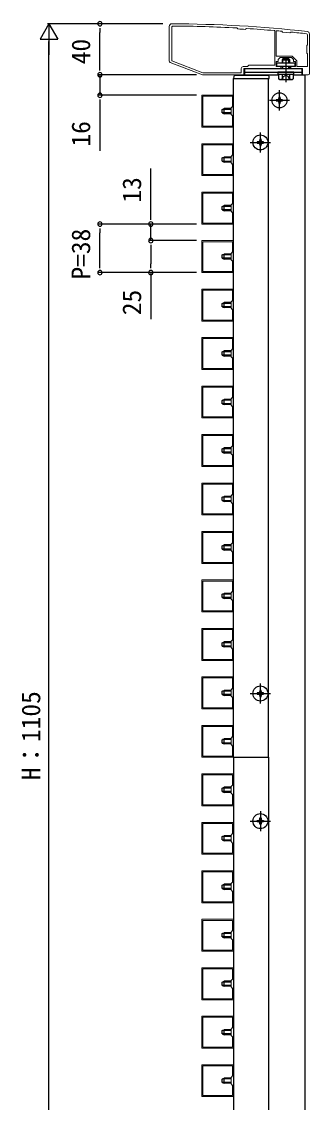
# Model space of a CAD drawing. Units: millimetres, scale not verified. Extents: x -1386 to 1386, y -2240 to 2242.
# Drawn here: x -408 to -182, y 610 to 1457 of the extents above; entities that cross this region are included whole.
import ezdxf
from ezdxf.enums import TextEntityAlignment as Align

# ---------------------------------------------------------------- set-up
doc = ezdxf.new("R2010")
doc.units = ezdxf.units.MM
doc.header["$LTSCALE"] = 8
doc.layers.add('0-2_YKK_11', color=7, linetype='Continuous', lineweight=18)
for name, color, linetype in [('0-3_YKK_12', 2, 'Continuous'), ('0-4_YKK_13', 4, 'Continuous'), ('0-5_YKK_D', 6, 'Continuous')]:
    doc.layers.add(name, color=color, linetype=linetype)
doc.styles.add('ＭＳ ゴシック', font='')
doc.styles.get('ＭＳ ゴシック').set_extended_font_data('MS Gothic')

msp = doc.modelspace()

# ---------------------------------------------------------------- linework, layer by layer
at = {"layer": '0-2_YKK_11'}
for p, q in [((-292.5, 1453.744), (-292.5, 1426.43)), ((-182.5, 1416.744), (-182.5, 1447.744)), ((-291.859, 1425.497), (-266.5, 1415.744)), ((-242.8, 1375.544), (-266.2, 1375.544)), ((-242.8, 1337.544), (-266.2, 1337.544)), ((-242.8, 1299.544), (-266.2, 1299.544)), ((-242.8, 1261.544), (-266.2, 1261.544)), ((-242.8, 1223.544), (-266.2, 1223.544)), ((-242.8, 1185.544), (-266.2, 1185.544)), ((-242.8, 1147.544), (-266.2, 1147.544)), ((-242.8, 1109.544), (-266.2, 1109.544)), ((-242.8, 1071.544), (-266.2, 1071.544)), ((-242.8, 1033.544), (-266.2, 1033.544)), ((-242.8, 995.544), (-266.2, 995.544)), ((-242.8, 957.544), (-266.2, 957.544)), ((-242.8, 919.544), (-266.2, 919.544)), ((-242.8, 881.544), (-266.2, 881.544)), ((-242.8, 843.544), (-266.2, 843.544)), ((-242.8, 805.544), (-266.2, 805.544)), ((-242.8, 767.544), (-266.2, 767.544)), ((-242.8, 729.544), (-266.2, 729.544)), ((-242.8, 691.544), (-266.2, 691.544)), ((-242.8, 653.544), (-266.2, 653.544)), ((-242.8, 615.544), (-266.2, 615.544))]:
    msp.add_line(p, q, dxfattribs=at)
for points in [[(-290.5, 1452.94), (-290.5, 1426.582), (-266.221, 1417.244), (-236, 1417.244)], [(-238.515, 1451.715), (-238.723, 1451.815), (-239.213, 1452.366), (-239.421, 1452.466)], [(-234.5, 1422.244), (-231, 1422.244), (-230, 1423.244), (-209.7, 1423.244), (-209.7, 1450.123), (-209.975, 1450.422)], [(-231.789, 1452.02), (-232.007, 1451.945), (-232.557, 1451.455), (-232.775, 1451.379)], [(-208.374, 1450.285), (-208.7, 1449.986), (-208.7, 1430.444)], [(-208.7, 1449.986), (-208.7, 1430.444), (-201, 1430.444), (-196.003, 1430.444), (-192.3, 1426.741), (-192.3, 1422.244), (-184, 1422.244), (-184, 1432.244), (-184.5, 1432.744), (-184.5, 1438.744), (-184, 1439.244), (-184, 1446.994)], [(-196.869, 1449.23), (-197.09, 1449.162), (-197.744, 1448.619), (-203.718, 1449.173), (-204.268, 1449.835), (-204.472, 1449.942)], [(-266.5, 1415.744), (-234, 1415.744), (-234, 1420.744), (-205, 1420.744), (-205, 1422.244), (-208.5, 1422.244), (-208.5, 1426.244), (-207, 1426.244), (-207, 1427.744), (-205.5, 1429.244), (-201.458, 1429.244), (-201.275, 1429.364), (-200.725, 1429.364), (-200.542, 1429.244), (-196.5, 1429.244), (-195, 1427.744), (-195, 1426.244), (-193.5, 1426.244), (-193.5, 1422.244), (-197, 1422.244), (-197, 1420.744), (-188, 1420.744), (-188, 1415.744), (-183.5, 1415.744)], [(-266.221, 1417.244), (-236, 1417.244), (-236, 1420.744)]]:
    msp.add_lwpolyline(points, dxfattribs=at)
for points in [[(-242, 1374.744), (-267, 1374.744), (-267, 1399.742), (-242, 1399.742)], [(-242.8, 1375.544), (-266.2, 1375.544), (-266.2, 1398.942), (-242.8, 1398.942), (-242.8, 1390.944), (-244, 1389.744), (-244, 1384.744), (-242.8, 1383.544)], [(-242, 1336.744), (-267, 1336.744), (-267, 1361.742), (-242, 1361.742)], [(-242.8, 1337.544), (-266.2, 1337.544), (-266.2, 1360.942), (-242.8, 1360.942), (-242.8, 1352.944), (-244, 1351.744), (-244, 1346.744), (-242.8, 1345.544)], [(-242, 1298.744), (-267, 1298.744), (-267, 1323.742), (-242, 1323.742)], [(-242.8, 1299.544), (-266.2, 1299.544), (-266.2, 1322.942), (-242.8, 1322.942), (-242.8, 1314.944), (-244, 1313.744), (-244, 1308.744), (-242.8, 1307.544)], [(-242, 1260.744), (-267, 1260.744), (-267, 1285.742), (-242, 1285.742)], [(-242.8, 1261.544), (-266.2, 1261.544), (-266.2, 1284.942), (-242.8, 1284.942), (-242.8, 1276.944), (-244, 1275.744), (-244, 1270.744), (-242.8, 1269.544)], [(-242, 1222.744), (-267, 1222.744), (-267, 1247.742), (-242, 1247.742)], [(-242.8, 1223.544), (-266.2, 1223.544), (-266.2, 1246.942), (-242.8, 1246.942), (-242.8, 1238.944), (-244, 1237.744), (-244, 1232.744), (-242.8, 1231.544)], [(-242, 1184.744), (-267, 1184.744), (-267, 1209.742), (-242, 1209.742)], [(-242.8, 1185.544), (-266.2, 1185.544), (-266.2, 1208.942), (-242.8, 1208.942), (-242.8, 1200.944), (-244, 1199.744), (-244, 1194.744), (-242.8, 1193.544)], [(-242, 1146.744), (-267, 1146.744), (-267, 1171.742), (-242, 1171.742)], [(-242.8, 1147.544), (-266.2, 1147.544), (-266.2, 1170.942), (-242.8, 1170.942), (-242.8, 1162.944), (-244, 1161.744), (-244, 1156.744), (-242.8, 1155.544)], [(-242, 1108.744), (-267, 1108.744), (-267, 1133.742), (-242, 1133.742)], [(-242.8, 1109.544), (-266.2, 1109.544), (-266.2, 1132.942), (-242.8, 1132.942), (-242.8, 1124.944), (-244, 1123.744), (-244, 1118.744), (-242.8, 1117.544)], [(-242, 1070.744), (-267, 1070.744), (-267, 1095.742), (-242, 1095.742)], [(-242.8, 1071.544), (-266.2, 1071.544), (-266.2, 1094.942), (-242.8, 1094.942), (-242.8, 1086.944), (-244, 1085.744), (-244, 1080.744), (-242.8, 1079.544)], [(-242, 1032.744), (-267, 1032.744), (-267, 1057.742), (-242, 1057.742)], [(-242.8, 1033.544), (-266.2, 1033.544), (-266.2, 1056.942), (-242.8, 1056.942), (-242.8, 1048.944), (-244, 1047.744), (-244, 1042.744), (-242.8, 1041.544)], [(-242, 994.744), (-267, 994.744), (-267, 1019.742), (-242, 1019.742)], [(-242.8, 995.544), (-266.2, 995.544), (-266.2, 1018.942), (-242.8, 1018.942), (-242.8, 1010.944), (-244, 1009.744), (-244, 1004.744), (-242.8, 1003.544)], [(-242, 956.744), (-267, 956.744), (-267, 981.742), (-242, 981.742)], [(-242.8, 957.544), (-266.2, 957.544), (-266.2, 980.942), (-242.8, 980.942), (-242.8, 972.944), (-244, 971.744), (-244, 966.744), (-242.8, 965.544)], [(-242, 918.744), (-267, 918.744), (-267, 943.742), (-242, 943.742)], [(-242.8, 919.544), (-266.2, 919.544), (-266.2, 942.942), (-242.8, 942.942), (-242.8, 934.944), (-244, 933.744), (-244, 928.744), (-242.8, 927.544)], [(-242, 880.744), (-267, 880.744), (-267, 905.742), (-242, 905.742)], [(-242.8, 881.544), (-266.2, 881.544), (-266.2, 904.942), (-242.8, 904.942), (-242.8, 896.944), (-244, 895.744), (-244, 890.744), (-242.8, 889.544)], [(-242, 842.744), (-267, 842.744), (-267, 867.742), (-242, 867.742)], [(-242.8, 843.544), (-266.2, 843.544), (-266.2, 866.942), (-242.8, 866.942), (-242.8, 858.944), (-244, 857.744), (-244, 852.744), (-242.8, 851.544)], [(-242, 804.744), (-267, 804.744), (-267, 829.742), (-242, 829.742)], [(-242.8, 805.544), (-266.2, 805.544), (-266.2, 828.942), (-242.8, 828.942), (-242.8, 820.944), (-244, 819.744), (-244, 814.744), (-242.8, 813.544)], [(-242, 766.744), (-267, 766.744), (-267, 791.742), (-242, 791.742)], [(-242.8, 767.544), (-266.2, 767.544), (-266.2, 790.942), (-242.8, 790.942), (-242.8, 782.944), (-244, 781.744), (-244, 776.744), (-242.8, 775.544)], [(-242, 728.744), (-267, 728.744), (-267, 753.742), (-242, 753.742)], [(-242.8, 729.544), (-266.2, 729.544), (-266.2, 752.942), (-242.8, 752.942), (-242.8, 744.944), (-244, 743.744), (-244, 738.744), (-242.8, 737.544)], [(-242, 690.744), (-267, 690.744), (-267, 715.742), (-242, 715.742)], [(-242.8, 691.544), (-266.2, 691.544), (-266.2, 714.942), (-242.8, 714.942), (-242.8, 706.944), (-244, 705.744), (-244, 700.744), (-242.8, 699.544)], [(-242, 652.744), (-267, 652.744), (-267, 677.742), (-242, 677.742)], [(-242.8, 653.544), (-266.2, 653.544), (-266.2, 676.942), (-242.8, 676.942), (-242.8, 668.944), (-244, 667.744), (-244, 662.744), (-242.8, 661.544)], [(-242, 614.744), (-267, 614.744), (-267, 639.742), (-242, 639.742)], [(-242.8, 615.544), (-266.2, 615.544), (-266.2, 638.942), (-242.8, 638.942), (-242.8, 630.944), (-244, 629.744), (-244, 624.744), (-242.8, 623.544)]]:
    msp.add_lwpolyline(points, close=True, dxfattribs=at)
for centre, radius, start, end in [((-290.5, 1453.744), 2, 89.80939, 179.99999), ((-289.5, 1452.94), 1, 89.75176, 180), ((-293.82, 455.752), 999.997, 83.71122, 89.80938), ((-293.82, 455.749), 998.2, 86.87597, 89.75176), ((-293.819, 455.767), 997.482, 86.49138, 86.82169), ((-293.822, 455.734), 998.215, 85.18167, 86.43713), ((-293.814, 455.825), 998.124, 84.86459, 85.08947), ((-293.82, 455.754), 998.195, 83.73506, 84.42628), ((-184.5, 1447.744), 2, 359.99999, 83.71124), ((-185, 1446.994), 1, 359.99999, 83.73507), ((-291.5, 1426.43), 1, 180.00003, 248.9625), ((-234.5, 1420.744), 1.5, 90.00001, 179.99999), ((-183.5, 1416.744), 1, 270.00001, 359.99999)]:
    msp.add_arc(centre, radius, start, end, dxfattribs=at)
at = {"layer": '0-3_YKK_12'}
for p, q in [((-236, 1415.744), (-206.774, 1415.744)), ((-236, 1415.244), (-236, 1415.744)), ((-242, 880.744), (-242, 1412.744)), ((-242, 1412.744), (-214.5, 1412.744)), ((-214.5, 880.744), (-214.5, 1412.744)), ((-242, 880.744), (-214.5, 880.744)), ((-242, 880.744), (-242, 201.244)), ((-242, 880.744), (-214.5, 880.744)), ((-214.5, 880.744), (-214.5, 346.244))]:
    msp.add_line(p, q, dxfattribs=at)
msp.add_lwpolyline([(-195.226, 1415.744), (-186, 1415.744), (-186, 345.744), (-236, 345.744), (-236, 346.244)], dxfattribs=at)
at = {"layer": '0-4_YKK_13'}
for p, q in [((-203.45, 1428.144), (-204, 1427.594)), ((-204, 1427.594), (-204, 1426.144)), ((-204, 1427.594), (-198, 1427.594)), ((-204, 1426.144), (-204, 1425.144)), ((-198.55, 1428.144), (-203.45, 1428.144)), ((-203.45, 1426.144), (-203.45, 1428.144)), ((-203.45, 1425.144), (-203.45, 1426.144)), ((-201, 1429.447), (-201, 1409.966)), ((-198.55, 1428.144), (-198, 1427.594)), ((-198.55, 1426.144), (-198.55, 1428.144)), ((-198.55, 1425.144), (-198.55, 1426.144)), ((-198, 1426.144), (-198, 1427.594)), ((-198, 1425.144), (-198, 1426.144)), ((-215.094, 1415.244), (-240.906, 1415.244)), ((-233.5, 1420.744), (-233.5, 1415.744)), ((-233.5, 1420.744), (-188.5, 1420.744)), ((-233.5, 1417.744), (-188.5, 1417.744)), ((-233.5, 1415.744), (-206.774, 1415.744)), ((-194.75, 1417.744), (-207.25, 1417.744)), ((-206.774, 1416.144), (-195.226, 1416.144)), ((-206.774, 1416.144), (-206.774, 1412.59)), ((-204, 1422.244), (-204, 1420.744)), ((-203.887, 1416.144), (-203.887, 1412.59)), ((-203.45, 1420.744), (-203.45, 1422.244)), ((-199.1, 1414.499), (-201, 1415.509)), ((-198.55, 1420.744), (-198.55, 1422.244)), ((-198.113, 1416.144), (-198.113, 1412.59)), ((-198, 1420.744), (-198, 1422.244)), ((-195.226, 1416.144), (-195.226, 1412.59)), ((-195.226, 1415.744), (-188.5, 1415.744)), ((-194.75, 1416.144), (-194.75, 1417.744)), ((-188.5, 1420.744), (-188.5, 1415.744)), ((-214.299, 1412.744), (-214, 1412.744)), ((-214, 1412.744), (-214.095, 1414.305)), ((-206, 1412.144), (-206.774, 1412.59)), ((-206, 1412.144), (-196, 1412.144)), ((-197.95, 1412.141), (-199.1, 1414.499)), ((-196, 1412.144), (-195.226, 1412.59)), ((-206, 1387.844), (-206, 1403.644)), ((-213.9, 1395.744), (-198.1, 1395.744)), ((-204.5, 1395.244), (-203.5, 1395.244)), ((-250.9, 1388.544), (-249.5, 1389.244)), ((-250.9, 1385.944), (-250.9, 1388.544)), ((-250.9, 1385.944), (-249.5, 1385.244)), ((-244, 1388.589), (-250.809, 1388.589)), ((-244, 1385.898), (-250.809, 1385.898)), ((-244, 1389.244), (-249.5, 1389.244)), ((-221, 1354.844), (-221, 1370.644)), ((-228.9, 1362.744), (-213.1, 1362.744)), ((-219.5, 1362.244), (-218.5, 1362.244)), ((-250.9, 1350.544), (-249.5, 1351.244)), ((-250.9, 1347.944), (-250.9, 1350.544)), ((-250.9, 1347.944), (-249.5, 1347.244)), ((-244, 1350.589), (-250.809, 1350.589)), ((-244, 1347.898), (-250.809, 1347.898)), ((-244, 1351.244), (-249.5, 1351.244)), ((-250.9, 1312.544), (-249.5, 1313.244)), ((-244, 1313.244), (-249.5, 1313.244)), ((-250.9, 1309.944), (-250.9, 1312.544)), ((-250.9, 1309.944), (-249.5, 1309.244)), ((-244, 1312.589), (-250.809, 1312.589)), ((-244, 1309.898), (-250.809, 1309.898)), ((-250.9, 1274.544), (-249.5, 1275.244)), ((-250.9, 1271.944), (-250.9, 1274.544)), ((-250.9, 1271.944), (-249.5, 1271.244)), ((-244, 1274.589), (-250.809, 1274.589)), ((-244, 1271.898), (-250.809, 1271.898)), ((-244, 1275.244), (-249.5, 1275.244)), ((-250.9, 1236.544), (-249.5, 1237.244)), ((-244, 1237.244), (-249.5, 1237.244)), ((-250.9, 1233.944), (-250.9, 1236.544)), ((-250.9, 1233.944), (-249.5, 1233.244)), ((-244, 1236.589), (-250.809, 1236.589)), ((-244, 1233.898), (-250.809, 1233.898)), ((-250.9, 1198.544), (-249.5, 1199.244)), ((-250.9, 1195.944), (-250.9, 1198.544)), ((-250.9, 1195.944), (-249.5, 1195.244)), ((-244, 1198.589), (-250.809, 1198.589)), ((-244, 1195.898), (-250.809, 1195.898)), ((-244, 1199.244), (-249.5, 1199.244)), ((-250.9, 1160.544), (-249.5, 1161.244)), ((-244, 1161.244), (-249.5, 1161.244)), ((-250.9, 1157.944), (-250.9, 1160.544)), ((-250.9, 1157.944), (-249.5, 1157.244)), ((-244, 1160.589), (-250.809, 1160.589)), ((-244, 1157.898), (-250.809, 1157.898)), ((-250.9, 1122.544), (-249.5, 1123.244)), ((-250.9, 1119.944), (-250.9, 1122.544)), ((-250.9, 1119.944), (-249.5, 1119.244)), ((-244, 1122.589), (-250.809, 1122.589)), ((-244, 1119.898), (-250.809, 1119.898)), ((-244, 1123.244), (-249.5, 1123.244)), ((-250.9, 1084.544), (-249.5, 1085.244)), ((-250.9, 1081.944), (-250.9, 1084.544)), ((-244, 1084.589), (-250.809, 1084.589)), ((-244, 1085.244), (-249.5, 1085.244)), ((-250.9, 1081.944), (-249.5, 1081.244)), ((-244, 1081.898), (-250.809, 1081.898)), ((-250.9, 1046.544), (-249.5, 1047.244)), ((-250.9, 1043.944), (-250.9, 1046.544)), ((-250.9, 1043.944), (-249.5, 1043.244)), ((-244, 1046.589), (-250.809, 1046.589)), ((-244, 1043.898), (-250.809, 1043.898)), ((-244, 1047.244), (-249.5, 1047.244)), ((-250.9, 1008.544), (-249.5, 1009.244)), ((-250.9, 1005.944), (-250.9, 1008.544)), ((-244, 1008.589), (-250.809, 1008.589)), ((-244, 1009.244), (-249.5, 1009.244)), ((-250.9, 1005.944), (-249.5, 1005.244)), ((-244, 1005.898), (-250.809, 1005.898)), ((-250.9, 970.544), (-249.5, 971.244)), ((-250.9, 967.944), (-250.9, 970.544)), ((-250.9, 967.944), (-249.5, 967.244)), ((-244, 970.589), (-250.809, 970.589)), ((-244, 967.898), (-250.809, 967.898)), ((-244, 971.244), (-249.5, 971.244)), ((-250.9, 932.544), (-249.5, 933.244)), ((-250.9, 929.944), (-250.9, 932.544)), ((-244, 932.589), (-250.809, 932.589)), ((-244, 933.244), (-249.5, 933.244)), ((-221, 922.844), (-221, 938.644)), ((-250.9, 929.944), (-249.5, 929.244)), ((-244, 929.898), (-250.809, 929.898)), ((-228.9, 930.744), (-213.1, 930.744)), ((-219.5, 930.244), (-218.5, 930.244)), ((-250.9, 894.544), (-249.5, 895.244)), ((-250.9, 891.944), (-250.9, 894.544)), ((-250.9, 891.944), (-249.5, 891.244)), ((-244, 894.589), (-250.809, 894.589)), ((-244, 891.898), (-250.809, 891.898)), ((-244, 895.244), (-249.5, 895.244)), ((-250.9, 856.544), (-249.5, 857.244)), ((-250.9, 853.944), (-250.9, 856.544)), ((-244, 856.589), (-250.809, 856.589)), ((-244, 857.244), (-249.5, 857.244)), ((-250.9, 853.944), (-249.5, 853.244)), ((-244, 853.898), (-250.809, 853.898)), ((-228.9, 830.744), (-213.1, 830.744)), ((-221, 838.644), (-221, 822.844)), ((-219.5, 831.244), (-218.5, 831.244)), ((-250.9, 818.544), (-249.5, 819.244)), ((-250.9, 815.944), (-250.9, 818.544)), ((-250.9, 815.944), (-249.5, 815.244)), ((-244, 818.589), (-250.809, 818.589)), ((-244, 815.898), (-250.809, 815.898)), ((-244, 819.244), (-249.5, 819.244)), ((-250.9, 780.544), (-249.5, 781.244)), ((-250.9, 777.944), (-250.9, 780.544)), ((-244, 780.589), (-250.809, 780.589)), ((-244, 781.244), (-249.5, 781.244)), ((-250.9, 777.944), (-249.5, 777.244)), ((-244, 777.898), (-250.809, 777.898)), ((-250.9, 742.544), (-249.5, 743.244)), ((-250.9, 739.944), (-250.9, 742.544)), ((-250.9, 739.944), (-249.5, 739.244)), ((-244, 742.589), (-250.809, 742.589)), ((-244, 739.898), (-250.809, 739.898)), ((-244, 743.244), (-249.5, 743.244)), ((-250.9, 704.544), (-249.5, 705.244)), ((-250.9, 701.944), (-250.9, 704.544)), ((-244, 704.589), (-250.809, 704.589)), ((-244, 705.244), (-249.5, 705.244)), ((-250.9, 701.944), (-249.5, 701.244)), ((-244, 701.898), (-250.809, 701.898)), ((-250.9, 666.544), (-249.5, 667.244)), ((-250.9, 663.944), (-250.9, 666.544)), ((-250.9, 663.944), (-249.5, 663.244)), ((-244, 666.589), (-250.809, 666.589)), ((-244, 663.898), (-250.809, 663.898)), ((-244, 667.244), (-249.5, 667.244)), ((-250.9, 628.544), (-249.5, 629.244)), ((-250.9, 625.944), (-250.9, 628.544)), ((-244, 628.589), (-250.809, 628.589)), ((-244, 629.244), (-249.5, 629.244)), ((-250.9, 625.944), (-249.5, 625.244)), ((-244, 625.898), (-250.809, 625.898))]:
    msp.add_line(p, q, dxfattribs=at)
msp.add_lwpolyline([(-208, 1425.144), (-194, 1425.144), (-194, 1422.244), (-208, 1422.244)], close=True, dxfattribs=at)
for points in [[(-207.25, 1417.744), (-207.25, 1416.144), (-194.75, 1416.144)], [(-204.05, 1412.141), (-202.9, 1414.499), (-201, 1415.509)], [(-241.905, 1414.305), (-242, 1412.744), (-241.701, 1412.744), (-214.299, 1412.744)], [(-205.5, 1397.244), (-205.5, 1398.244), (-206.5, 1398.244), (-206.5, 1397.244)], [(-207.5, 1396.244), (-208.5, 1396.244), (-208.5, 1395.244), (-207.5, 1395.244)], [(-206.5, 1394.244), (-206.5, 1393.244), (-205.5, 1393.244), (-205.5, 1394.244)], [(-203.5, 1395.244), (-203.5, 1396.244), (-204.5, 1396.244)], [(-244, 1385.244), (-249.5, 1385.244), (-249.5, 1389.244)], [(-220.5, 1364.244), (-220.5, 1365.244), (-221.5, 1365.244), (-221.5, 1364.244)], [(-222.5, 1363.244), (-223.5, 1363.244), (-223.5, 1362.244), (-222.5, 1362.244)], [(-221.5, 1361.244), (-221.5, 1360.244), (-220.5, 1360.244), (-220.5, 1361.244)], [(-218.5, 1362.244), (-218.5, 1363.244), (-219.5, 1363.244)], [(-244, 1347.244), (-249.5, 1347.244), (-249.5, 1351.244)], [(-244, 1309.244), (-249.5, 1309.244), (-249.5, 1313.244)], [(-244, 1271.244), (-249.5, 1271.244), (-249.5, 1275.244)], [(-244, 1233.244), (-249.5, 1233.244), (-249.5, 1237.244)], [(-244, 1195.244), (-249.5, 1195.244), (-249.5, 1199.244)], [(-244, 1157.244), (-249.5, 1157.244), (-249.5, 1161.244)], [(-244, 1119.244), (-249.5, 1119.244), (-249.5, 1123.244)], [(-244, 1081.244), (-249.5, 1081.244), (-249.5, 1085.244)], [(-244, 1043.244), (-249.5, 1043.244), (-249.5, 1047.244)], [(-244, 1005.244), (-249.5, 1005.244), (-249.5, 1009.244)], [(-244, 967.244), (-249.5, 967.244), (-249.5, 971.244)], [(-244, 929.244), (-249.5, 929.244), (-249.5, 933.244)], [(-220.5, 932.244), (-220.5, 933.244), (-221.5, 933.244), (-221.5, 932.244)], [(-222.5, 931.244), (-223.5, 931.244), (-223.5, 930.244), (-222.5, 930.244)], [(-221.5, 929.244), (-221.5, 928.244), (-220.5, 928.244), (-220.5, 929.244)], [(-218.5, 930.244), (-218.5, 931.244), (-219.5, 931.244)], [(-244, 891.244), (-249.5, 891.244), (-249.5, 895.244)], [(-244, 853.244), (-249.5, 853.244), (-249.5, 857.244)], [(-222.5, 830.244), (-223.5, 830.244), (-223.5, 831.244), (-222.5, 831.244)], [(-221.5, 832.244), (-221.5, 833.244), (-220.5, 833.244), (-220.5, 832.244)], [(-218.5, 831.244), (-218.5, 830.244), (-219.5, 830.244)], [(-220.5, 829.244), (-220.5, 828.244), (-221.5, 828.244), (-221.5, 829.244)], [(-244, 815.244), (-249.5, 815.244), (-249.5, 819.244)], [(-244, 777.244), (-249.5, 777.244), (-249.5, 781.244)], [(-244, 739.244), (-249.5, 739.244), (-249.5, 743.244)], [(-244, 701.244), (-249.5, 701.244), (-249.5, 705.244)], [(-244, 663.244), (-249.5, 663.244), (-249.5, 667.244)], [(-244, 625.244), (-249.5, 625.244), (-249.5, 629.244)]]:
    msp.add_lwpolyline(points, dxfattribs=at)
for centre in [(-206, 1395.744), (-221, 1362.744), (-221, 930.744), (-221, 830.744)]:
    msp.add_circle(centre, 5.9, dxfattribs=at)
for centre, radius, start, end in [((-240.906, 1414.244), 1, 90, 176.5), ((-215.094, 1414.244), 1, 3.5, 90), ((-205.33, 1414.699), 2.556, 235.61575, 304.38425), ((-201, 1421.697), 9.553, 252.41205, 287.58795), ((-196.67, 1414.699), 2.556, 235.61575, 304.38425), ((-207.5, 1397.244), 1, 270, 0), ((-207.5, 1394.244), 1, 0, 90), ((-204.5, 1397.244), 1, 180, 270), ((-204.5, 1394.244), 1, 90, 180), ((-222.5, 1364.244), 1, 270, 0), ((-219.5, 1364.244), 1, 180, 270), ((-222.5, 1361.244), 1, 0, 90), ((-219.5, 1361.244), 1, 90, 180), ((-222.5, 932.244), 1, 270, 0), ((-219.5, 932.244), 1, 180, 270), ((-222.5, 929.244), 1, 0, 90), ((-219.5, 929.244), 1, 90, 180), ((-222.5, 832.244), 1, 270, 0), ((-219.5, 832.244), 1, 180, 270), ((-222.5, 829.244), 1, 0, 90), ((-219.5, 829.244), 1, 90, 180)]:
    msp.add_arc(centre, radius, start, end, dxfattribs=at)
at = {"layer": '0-5_YKK_D'}
for p, q in [((-387, 1455.744), (-394, 1443.619)), ((-297.5, 1455.744), (-388, 1455.744)), ((-387, 1455.744), (-380, 1443.619)), ((-387, 1455.744), (-387, 1431.495)), ((-297.5, 1455.744), (-348, 1455.744)), ((-347, 1452.344), (-347, 1448.944)), ((-347, 1422.544), (-347, 1448.944)), ((-394, 1443.619), (-380, 1443.619)), ((-387, 364.744), (-387, 1441.744)), ((-347, 1422.544), (-347, 1429.344)), ((-271.2, 1415.744), (-348, 1415.744)), ((-297.5, 1415.744), (-348, 1415.744)), ((-347, 1419.144), (-347, 1422.544)), ((-347, 1419.144), (-347, 1422.544)), ((-347, 1415.744), (-347, 1399.742)), ((-271.2, 1399.742), (-348, 1399.742)), ((-347, 1396.342), (-347, 1392.942)), ((-347, 1392.942), (-347, 1356.275)), ((-307, 1305.544), (-307, 1342.21)), ((-307, 1302.144), (-307, 1305.544)), ((-271.2, 1298.744), (-348, 1298.744)), ((-271.2, 1298.744), (-308, 1298.744)), ((-307, 1285.742), (-307, 1298.744)), ((-347, 1295.344), (-347, 1291.944)), ((-347, 1267.544), (-347, 1291.944)), ((-271.2, 1285.742), (-308, 1285.742)), ((-271.2, 1285.742), (-308, 1285.742)), ((-307, 1282.342), (-307, 1278.942)), ((-307, 1282.342), (-307, 1278.942)), ((-307, 1278.942), (-307, 1267.544)), ((-307, 1278.942), (-307, 1272.142)), ((-347, 1264.144), (-347, 1267.544)), ((-307, 1264.144), (-307, 1267.544)), ((-271.2, 1260.744), (-348, 1260.744)), ((-271.2, 1260.744), (-308, 1260.744)), ((-307, 1260.744), (-307, 1224.077))]:
    msp.add_line(p, q, dxfattribs=at)
for centre, start, end in [((-347, 1455.744), 90, 270), ((-347, 1455.744), 270, 90), ((-347, 1415.744), 90, 270), ((-347, 1415.744), 90, 270), ((-347, 1415.744), 270, 90), ((-347, 1415.744), 270, 90), ((-347, 1399.742), 90, 270), ((-347, 1399.742), 270, 90), ((-347, 1298.744), 90, 270), ((-347, 1298.744), 270, 90), ((-307, 1298.744), 90, 270), ((-307, 1298.744), 270, 90), ((-307, 1285.742), 90, 270), ((-307, 1285.742), 90, 270), ((-307, 1285.742), 270, 90), ((-307, 1285.742), 270, 90), ((-347, 1260.744), 90, 270), ((-347, 1260.744), 270, 90), ((-307, 1260.744), 90, 270), ((-307, 1260.744), 270, 90)]:
    msp.add_arc(centre, 1.7, start, end, dxfattribs=at)

# ---------------------------------------------------------------- texts
at = {"layer": '0-5_YKK_D', "style": 'ＭＳ ゴシック'}
for s, p in [('40', (-350.2, 1424.01)), ('16', (-350.2, 1359.475)), ('13', (-310.2, 1315.544)), ('P=38', (-350.2, 1255.21)), ('25', (-310.2, 1227.277)), ('H：1105', (-389.4, 862.71))]:
    msp.add_text(s, height=14.66, rotation=90, dxfattribs=at).set_placement(p, align=Align.BOTTOM_LEFT)

doc.saveas('drawing.dxf')
